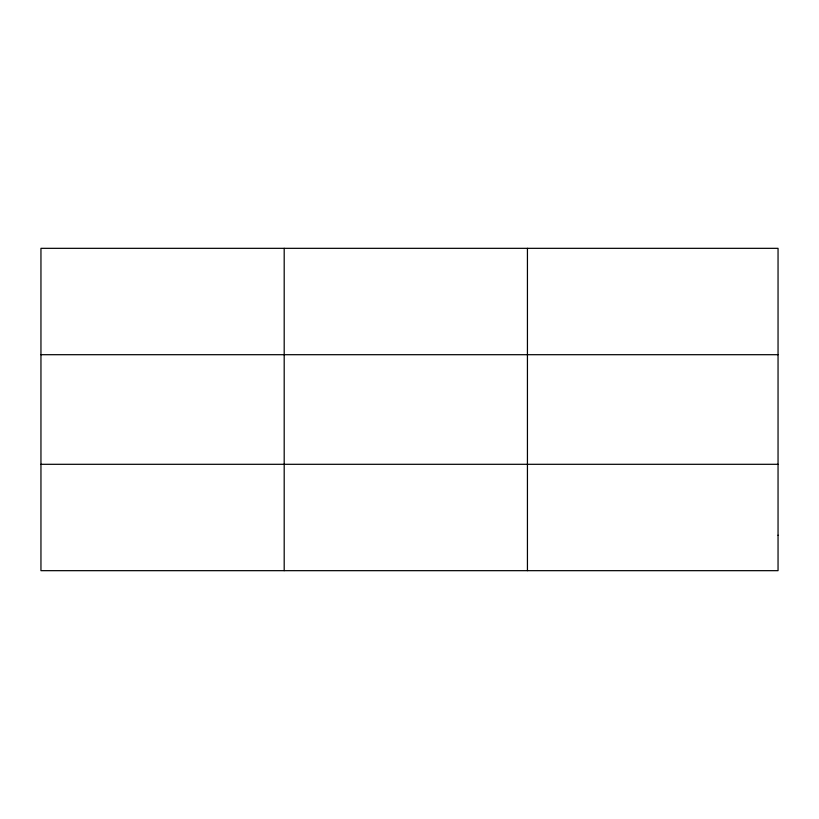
<?xml version="1.0" encoding="UTF-8"?>
<svg xmlns="http://www.w3.org/2000/svg" width="819" height="819" viewBox="0 0 819 819"><rect width="100%" height="100%" fill="white"/><g stroke="black" fill="none" stroke-linecap="round" stroke-linejoin="round"><path stroke-width="1.23" d="M284.193 570.669L284.193 248.331M527.436 570.669L527.436 248.331M40.95 354.699L778.05 354.699M40.95 464.301L778.05 464.301M778.05 535.216L778.05 570.669L40.95 570.669L40.95 248.331L778.05 248.331L778.05 535.216"/></g></svg>
